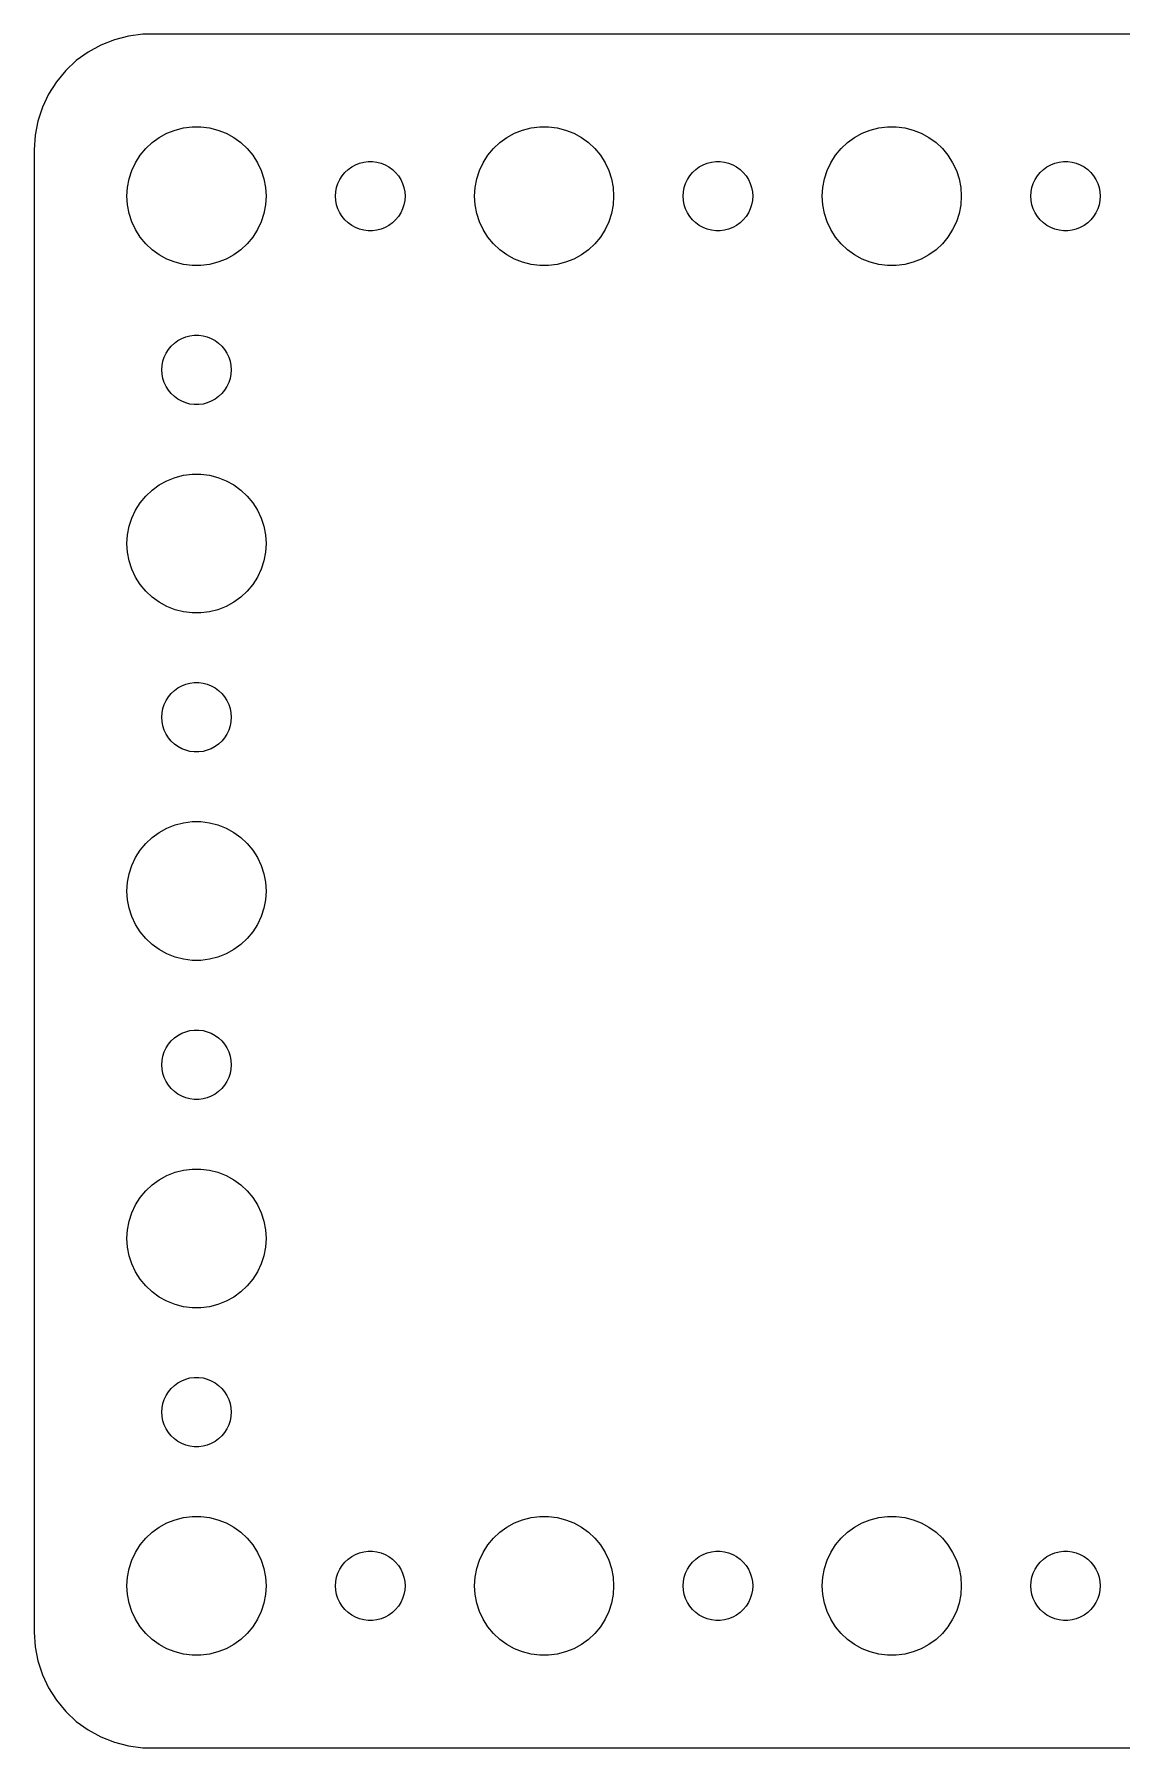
# Model space of a CAD drawing. Header units: metres. Extents: x -187 to 187, y -37 to 37.
# Drawn here: x -187 to -140.1, y -37 to 37 of the extents above; entities that cross this region are included whole.
import ezdxf

# ---------------------------------------------------------------- set-up
doc = ezdxf.new("R2010")
doc.units = ezdxf.units.M

msp = doc.modelspace()

# ---------------------------------------------------------------- linework, layer by layer
for p, q in [((-182.314, 36.9901), (-182.937, 36.9114)), ((182.314, 36.9901), (-182.314, 36.9901)), ((-184.129, 36.5241), (-184.679, 36.2216)), ((-183.545, 36.7553), (-184.129, 36.5241)), ((-182.937, 36.9114), (-183.545, 36.7553)), ((-185.187, 35.8526), (-185.645, 35.4227)), ((-184.679, 36.2216), (-185.187, 35.8526)), ((-186.045, 34.9389), (-186.382, 34.4088)), ((-185.645, 35.4227), (-186.045, 34.9389)), ((-186.382, 34.4088), (-186.649, 33.8406)), ((-186.649, 33.8406), (-186.843, 33.2434)), ((-186.961, 32.6267), (-187, 32)), ((-186.843, 33.2434), (-186.961, 32.6267)), ((-181.607, 32.533), (-181.277, 32.7145)), ((-181.277, 32.7145), (-180.927, 32.8532)), ((-180.927, 32.8532), (-180.562, 32.9469)), ((-180.562, 32.9469), (-180.188, 32.9941)), ((-180.188, 32.9941), (-179.812, 32.9941)), ((-179.812, 32.9941), (-179.438, 32.9469)), ((-179.438, 32.9469), (-179.073, 32.8532)), ((-179.073, 32.8532), (-178.723, 32.7145)), ((-178.723, 32.7145), (-178.393, 32.533)), ((-166.607, 32.533), (-166.277, 32.7145)), ((-166.277, 32.7145), (-165.927, 32.8532)), ((-165.927, 32.8532), (-165.562, 32.9469)), ((-165.562, 32.9469), (-165.188, 32.9941)), ((-165.188, 32.9941), (-164.812, 32.9941)), ((-164.812, 32.9941), (-164.438, 32.9469)), ((-164.438, 32.9469), (-164.073, 32.8532)), ((-164.073, 32.8532), (-163.723, 32.7145)), ((-163.723, 32.7145), (-163.393, 32.533)), ((-151.607, 32.533), (-151.277, 32.7145)), ((-151.277, 32.7145), (-150.927, 32.8532)), ((-150.927, 32.8532), (-150.562, 32.9469)), ((-150.562, 32.9469), (-150.188, 32.9941)), ((-150.188, 32.9941), (-149.812, 32.9941)), ((-149.812, 32.9941), (-149.438, 32.9469)), ((-149.438, 32.9469), (-149.073, 32.8532)), ((-149.073, 32.8532), (-148.723, 32.7145)), ((-148.723, 32.7145), (-148.393, 32.533)), ((-187, 32), (-187, -32)), ((-182.427, 31.7634), (-182.187, 32.0536)), ((-182.187, 32.0536), (-181.912, 32.3115)), ((-181.912, 32.3115), (-181.607, 32.533)), ((-178.393, 32.533), (-178.088, 32.3115)), ((-178.088, 32.3115), (-177.813, 32.0536)), ((-177.813, 32.0536), (-177.573, 31.7634)), ((-167.427, 31.7634), (-167.187, 32.0536)), ((-167.187, 32.0536), (-166.912, 32.3115)), ((-166.912, 32.3115), (-166.607, 32.533)), ((-163.393, 32.533), (-163.088, 32.3115)), ((-163.088, 32.3115), (-162.813, 32.0536)), ((-162.813, 32.0536), (-162.573, 31.7634)), ((-152.427, 31.7634), (-152.187, 32.0536)), ((-152.187, 32.0536), (-151.912, 32.3115)), ((-151.912, 32.3115), (-151.607, 32.533)), ((-148.393, 32.533), (-148.088, 32.3115)), ((-148.088, 32.3115), (-147.813, 32.0536)), ((-147.813, 32.0536), (-147.573, 31.7634)), ((-182.906, 30.7461), (-182.789, 31.1044)), ((-182.789, 31.1044), (-182.629, 31.4453)), ((-182.629, 31.4453), (-182.427, 31.7634)), ((-177.573, 31.7634), (-177.371, 31.4453)), ((-177.371, 31.4453), (-177.211, 31.1044)), ((-177.211, 31.1044), (-177.094, 30.7461)), ((-173.593, 31.0268), (-173.456, 31.1558)), ((-173.456, 31.1558), (-173.304, 31.2665)), ((-173.304, 31.2665), (-173.139, 31.3572)), ((-173.139, 31.3572), (-172.964, 31.4266)), ((-172.964, 31.4266), (-172.781, 31.4734)), ((-172.781, 31.4734), (-172.594, 31.497)), ((-172.594, 31.497), (-172.406, 31.497)), ((-172.406, 31.497), (-172.219, 31.4734)), ((-172.219, 31.4734), (-172.036, 31.4266)), ((-172.036, 31.4266), (-171.861, 31.3572)), ((-171.861, 31.3572), (-171.696, 31.2665)), ((-171.696, 31.2665), (-171.544, 31.1558)), ((-171.544, 31.1558), (-171.407, 31.0268)), ((-167.906, 30.7461), (-167.789, 31.1044)), ((-167.789, 31.1044), (-167.629, 31.4453)), ((-167.629, 31.4453), (-167.427, 31.7634)), ((-162.573, 31.7634), (-162.371, 31.4453)), ((-162.371, 31.4453), (-162.211, 31.1044)), ((-162.211, 31.1044), (-162.094, 30.7461)), ((-158.593, 31.0268), (-158.456, 31.1558)), ((-158.456, 31.1558), (-158.304, 31.2665)), ((-158.304, 31.2665), (-158.139, 31.3572)), ((-158.139, 31.3572), (-157.964, 31.4266)), ((-157.964, 31.4266), (-157.781, 31.4734)), ((-157.781, 31.4734), (-157.594, 31.497)), ((-157.594, 31.497), (-157.406, 31.497)), ((-157.406, 31.497), (-157.219, 31.4734)), ((-157.219, 31.4734), (-157.036, 31.4266)), ((-157.036, 31.4266), (-156.861, 31.3572)), ((-156.861, 31.3572), (-156.696, 31.2665)), ((-156.696, 31.2665), (-156.544, 31.1558)), ((-156.544, 31.1558), (-156.407, 31.0268)), ((-152.906, 30.7461), (-152.789, 31.1044)), ((-152.789, 31.1044), (-152.629, 31.4453)), ((-152.629, 31.4453), (-152.427, 31.7634)), ((-147.573, 31.7634), (-147.371, 31.4453)), ((-147.371, 31.4453), (-147.211, 31.1044)), ((-147.211, 31.1044), (-147.094, 30.7461)), ((-143.593, 31.0268), (-143.456, 31.1558)), ((-143.456, 31.1558), (-143.304, 31.2665)), ((-143.304, 31.2665), (-143.139, 31.3572)), ((-143.139, 31.3572), (-142.964, 31.4266)), ((-142.964, 31.4266), (-142.781, 31.4734)), ((-142.781, 31.4734), (-142.594, 31.497)), ((-142.594, 31.497), (-142.406, 31.497)), ((-142.406, 31.497), (-142.219, 31.4734)), ((-142.219, 31.4734), (-142.036, 31.4266)), ((-142.036, 31.4266), (-141.861, 31.3572)), ((-141.861, 31.3572), (-141.696, 31.2665)), ((-141.696, 31.2665), (-141.544, 31.1558)), ((-141.544, 31.1558), (-141.407, 31.0268)), ((-183, 30), (-182.976, 30.376)), ((-182.976, 30.376), (-182.906, 30.7461)), ((-177.094, 30.7461), (-177.024, 30.376)), ((-177.024, 30.376), (-177, 30)), ((-173.988, 30.188), (-173.953, 30.373)), ((-173.953, 30.373), (-173.895, 30.5522)), ((-173.895, 30.5522), (-173.814, 30.7226)), ((-173.814, 30.7226), (-173.714, 30.8817)), ((-173.714, 30.8817), (-173.593, 31.0268)), ((-171.407, 31.0268), (-171.286, 30.8817)), ((-171.286, 30.8817), (-171.186, 30.7226)), ((-171.186, 30.7226), (-171.105, 30.5522)), ((-171.105, 30.5522), (-171.047, 30.373)), ((-171.047, 30.373), (-171.012, 30.188)), ((-168, 30), (-167.976, 30.376)), ((-167.976, 30.376), (-167.906, 30.7461)), ((-162.094, 30.7461), (-162.024, 30.376)), ((-162.024, 30.376), (-162, 30)), ((-158.988, 30.188), (-158.953, 30.373)), ((-158.953, 30.373), (-158.895, 30.5522)), ((-158.895, 30.5522), (-158.814, 30.7226)), ((-158.814, 30.7226), (-158.714, 30.8817)), ((-158.714, 30.8817), (-158.593, 31.0268)), ((-156.407, 31.0268), (-156.286, 30.8817)), ((-156.286, 30.8817), (-156.186, 30.7226)), ((-156.186, 30.7226), (-156.105, 30.5522)), ((-156.105, 30.5522), (-156.047, 30.373)), ((-156.047, 30.373), (-156.012, 30.188)), ((-153, 30), (-152.976, 30.376)), ((-152.976, 30.376), (-152.906, 30.7461)), ((-147.094, 30.7461), (-147.024, 30.376)), ((-147.024, 30.376), (-147, 30)), ((-143.988, 30.188), (-143.953, 30.373)), ((-143.953, 30.373), (-143.895, 30.5522)), ((-143.895, 30.5522), (-143.814, 30.7226)), ((-143.814, 30.7226), (-143.714, 30.8817)), ((-143.714, 30.8817), (-143.593, 31.0268)), ((-141.407, 31.0268), (-141.286, 30.8817)), ((-141.286, 30.8817), (-141.186, 30.7226)), ((-141.186, 30.7226), (-141.105, 30.5522)), ((-141.105, 30.5522), (-141.047, 30.373)), ((-141.047, 30.373), (-141.012, 30.188)), ((-182.976, 29.624), (-183, 30)), ((-182.906, 29.2539), (-182.976, 29.624)), ((-177.024, 29.624), (-177.094, 29.2539)), ((-177, 30), (-177.024, 29.624)), ((-174, 30), (-173.988, 30.188)), ((-173.988, 29.812), (-174, 30)), ((-173.953, 29.627), (-173.988, 29.812)), ((-173.895, 29.4478), (-173.953, 29.627)), ((-171.047, 29.627), (-171.105, 29.4478)), ((-171.012, 29.812), (-171.047, 29.627)), ((-171.012, 30.188), (-171, 30)), ((-171, 30), (-171.012, 29.812)), ((-167.976, 29.624), (-168, 30)), ((-167.906, 29.2539), (-167.976, 29.624)), ((-162.024, 29.624), (-162.094, 29.2539)), ((-162, 30), (-162.024, 29.624)), ((-159, 30), (-158.988, 30.188)), ((-158.988, 29.812), (-159, 30)), ((-158.953, 29.627), (-158.988, 29.812)), ((-158.895, 29.4478), (-158.953, 29.627)), ((-156.047, 29.627), (-156.105, 29.4478)), ((-156.012, 29.812), (-156.047, 29.627)), ((-156.012, 30.188), (-156, 30)), ((-156, 30), (-156.012, 29.812)), ((-152.976, 29.624), (-153, 30)), ((-152.906, 29.2539), (-152.976, 29.624)), ((-147.024, 29.624), (-147.094, 29.2539)), ((-147, 30), (-147.024, 29.624)), ((-144, 30), (-143.988, 30.188)), ((-143.988, 29.812), (-144, 30)), ((-143.953, 29.627), (-143.988, 29.812)), ((-143.895, 29.4478), (-143.953, 29.627)), ((-141.047, 29.627), (-141.105, 29.4478)), ((-141.012, 29.812), (-141.047, 29.627)), ((-141.012, 30.188), (-141, 30)), ((-141, 30), (-141.012, 29.812)), ((-182.789, 28.8956), (-182.906, 29.2539)), ((-182.629, 28.5547), (-182.789, 28.8956)), ((-177.211, 28.8956), (-177.371, 28.5547)), ((-177.094, 29.2539), (-177.211, 28.8956)), ((-173.814, 29.2774), (-173.895, 29.4478)), ((-173.714, 29.1183), (-173.814, 29.2774)), ((-173.593, 28.9732), (-173.714, 29.1183)), ((-173.456, 28.8442), (-173.593, 28.9732)), ((-171.407, 28.9732), (-171.544, 28.8442)), ((-171.286, 29.1183), (-171.407, 28.9732)), ((-171.186, 29.2774), (-171.286, 29.1183)), ((-171.105, 29.4478), (-171.186, 29.2774)), ((-167.789, 28.8956), (-167.906, 29.2539)), ((-167.629, 28.5547), (-167.789, 28.8956)), ((-162.211, 28.8956), (-162.371, 28.5547)), ((-162.094, 29.2539), (-162.211, 28.8956)), ((-158.814, 29.2774), (-158.895, 29.4478)), ((-158.714, 29.1183), (-158.814, 29.2774)), ((-158.593, 28.9732), (-158.714, 29.1183)), ((-158.456, 28.8442), (-158.593, 28.9732)), ((-156.407, 28.9732), (-156.544, 28.8442)), ((-156.286, 29.1183), (-156.407, 28.9732)), ((-156.186, 29.2774), (-156.286, 29.1183)), ((-156.105, 29.4478), (-156.186, 29.2774)), ((-152.789, 28.8956), (-152.906, 29.2539)), ((-152.629, 28.5547), (-152.789, 28.8956)), ((-147.211, 28.8956), (-147.371, 28.5547)), ((-147.094, 29.2539), (-147.211, 28.8956)), ((-143.814, 29.2774), (-143.895, 29.4478)), ((-143.714, 29.1183), (-143.814, 29.2774)), ((-143.593, 28.9732), (-143.714, 29.1183)), ((-143.456, 28.8442), (-143.593, 28.9732)), ((-141.407, 28.9732), (-141.544, 28.8442)), ((-141.286, 29.1183), (-141.407, 28.9732)), ((-141.186, 29.2774), (-141.286, 29.1183)), ((-141.105, 29.4478), (-141.186, 29.2774)), ((-182.427, 28.2366), (-182.629, 28.5547)), ((-182.187, 27.9464), (-182.427, 28.2366)), ((-177.573, 28.2366), (-177.813, 27.9464)), ((-177.371, 28.5547), (-177.573, 28.2366)), ((-173.304, 28.7335), (-173.456, 28.8442)), ((-173.139, 28.6427), (-173.304, 28.7335)), ((-172.964, 28.5734), (-173.139, 28.6427)), ((-172.781, 28.5266), (-172.964, 28.5734)), ((-172.594, 28.503), (-172.781, 28.5266)), ((-172.406, 28.503), (-172.594, 28.503)), ((-172.219, 28.5266), (-172.406, 28.503)), ((-172.036, 28.5734), (-172.219, 28.5266)), ((-171.861, 28.6427), (-172.036, 28.5734)), ((-171.696, 28.7335), (-171.861, 28.6427)), ((-171.544, 28.8442), (-171.696, 28.7335)), ((-167.427, 28.2366), (-167.629, 28.5547)), ((-167.187, 27.9464), (-167.427, 28.2366)), ((-162.573, 28.2366), (-162.813, 27.9464)), ((-162.371, 28.5547), (-162.573, 28.2366)), ((-158.304, 28.7335), (-158.456, 28.8442)), ((-158.139, 28.6427), (-158.304, 28.7335)), ((-157.964, 28.5734), (-158.139, 28.6427)), ((-157.781, 28.5266), (-157.964, 28.5734)), ((-157.594, 28.503), (-157.781, 28.5266)), ((-157.406, 28.503), (-157.594, 28.503)), ((-157.219, 28.5266), (-157.406, 28.503)), ((-157.036, 28.5734), (-157.219, 28.5266)), ((-156.861, 28.6427), (-157.036, 28.5734)), ((-156.696, 28.7335), (-156.861, 28.6427)), ((-156.544, 28.8442), (-156.696, 28.7335)), ((-152.427, 28.2366), (-152.629, 28.5547)), ((-152.187, 27.9464), (-152.427, 28.2366)), ((-147.573, 28.2366), (-147.813, 27.9464)), ((-147.371, 28.5547), (-147.573, 28.2366)), ((-143.304, 28.7335), (-143.456, 28.8442)), ((-143.139, 28.6427), (-143.304, 28.7335)), ((-142.964, 28.5734), (-143.139, 28.6427)), ((-142.781, 28.5266), (-142.964, 28.5734)), ((-142.594, 28.503), (-142.781, 28.5266)), ((-142.406, 28.503), (-142.594, 28.503)), ((-142.219, 28.5266), (-142.406, 28.503)), ((-142.036, 28.5734), (-142.219, 28.5266)), ((-141.861, 28.6427), (-142.036, 28.5734)), ((-141.696, 28.7335), (-141.861, 28.6427)), ((-141.544, 28.8442), (-141.696, 28.7335)), ((-181.912, 27.6884), (-182.187, 27.9464)), ((-181.607, 27.467), (-181.912, 27.6884)), ((-181.277, 27.2855), (-181.607, 27.467)), ((-178.393, 27.467), (-178.723, 27.2855)), ((-178.088, 27.6884), (-178.393, 27.467)), ((-177.813, 27.9464), (-178.088, 27.6884)), ((-166.912, 27.6884), (-167.187, 27.9464)), ((-166.607, 27.467), (-166.912, 27.6884)), ((-166.277, 27.2855), (-166.607, 27.467)), ((-163.393, 27.467), (-163.723, 27.2855)), ((-163.088, 27.6884), (-163.393, 27.467)), ((-162.813, 27.9464), (-163.088, 27.6884)), ((-151.912, 27.6884), (-152.187, 27.9464)), ((-151.607, 27.467), (-151.912, 27.6884)), ((-151.277, 27.2855), (-151.607, 27.467)), ((-148.393, 27.467), (-148.723, 27.2855)), ((-148.088, 27.6884), (-148.393, 27.467)), ((-147.813, 27.9464), (-148.088, 27.6884)), ((-180.927, 27.1468), (-181.277, 27.2855)), ((-180.562, 27.0531), (-180.927, 27.1468)), ((-180.188, 27.0059), (-180.562, 27.0531)), ((-179.812, 27.0059), (-180.188, 27.0059)), ((-179.438, 27.0531), (-179.812, 27.0059)), ((-179.073, 27.1468), (-179.438, 27.0531)), ((-178.723, 27.2855), (-179.073, 27.1468)), ((-165.927, 27.1468), (-166.277, 27.2855)), ((-165.562, 27.0531), (-165.927, 27.1468)), ((-165.188, 27.0059), (-165.562, 27.0531)), ((-164.812, 27.0059), (-165.188, 27.0059)), ((-164.438, 27.0531), (-164.812, 27.0059)), ((-164.073, 27.1468), (-164.438, 27.0531)), ((-163.723, 27.2855), (-164.073, 27.1468)), ((-150.927, 27.1468), (-151.277, 27.2855)), ((-150.562, 27.0531), (-150.927, 27.1468)), ((-150.188, 27.0059), (-150.562, 27.0531)), ((-149.812, 27.0059), (-150.188, 27.0059)), ((-149.438, 27.0531), (-149.812, 27.0059)), ((-149.073, 27.1468), (-149.438, 27.0531)), ((-148.723, 27.2855), (-149.073, 27.1468)), ((-180.956, 23.6558), (-180.804, 23.7665)), ((-180.804, 23.7665), (-180.639, 23.8572)), ((-180.639, 23.8572), (-180.464, 23.9266)), ((-180.464, 23.9266), (-180.281, 23.9734)), ((-180.281, 23.9734), (-180.094, 23.997)), ((-180.094, 23.997), (-179.906, 23.997)), ((-179.906, 23.997), (-179.719, 23.9734)), ((-179.719, 23.9734), (-179.536, 23.9266)), ((-179.536, 23.9266), (-179.361, 23.8572)), ((-179.361, 23.8572), (-179.196, 23.7665)), ((-179.196, 23.7665), (-179.044, 23.6558)), ((-181.453, 22.873), (-181.395, 23.0522)), ((-181.395, 23.0522), (-181.314, 23.2226)), ((-181.314, 23.2226), (-181.214, 23.3817)), ((-181.214, 23.3817), (-181.093, 23.5268)), ((-181.093, 23.5268), (-180.956, 23.6558)), ((-179.044, 23.6558), (-178.907, 23.5268)), ((-178.907, 23.5268), (-178.786, 23.3817)), ((-178.786, 23.3817), (-178.686, 23.2226)), ((-178.686, 23.2226), (-178.605, 23.0522)), ((-178.605, 23.0522), (-178.547, 22.873)), ((-181.5, 22.5), (-181.488, 22.688)), ((-181.488, 22.312), (-181.5, 22.5)), ((-181.488, 22.688), (-181.453, 22.873)), ((-181.453, 22.127), (-181.488, 22.312)), ((-178.547, 22.873), (-178.512, 22.688)), ((-178.512, 22.312), (-178.547, 22.127)), ((-178.512, 22.688), (-178.5, 22.5)), ((-178.5, 22.5), (-178.512, 22.312)), ((-181.395, 21.9478), (-181.453, 22.127)), ((-181.314, 21.7774), (-181.395, 21.9478)), ((-181.214, 21.6183), (-181.314, 21.7774)), ((-181.093, 21.4732), (-181.214, 21.6183)), ((-180.956, 21.3442), (-181.093, 21.4732)), ((-178.907, 21.4732), (-179.044, 21.3442)), ((-178.786, 21.6183), (-178.907, 21.4732)), ((-178.686, 21.7774), (-178.786, 21.6183)), ((-178.605, 21.9478), (-178.686, 21.7774)), ((-178.547, 22.127), (-178.605, 21.9478)), ((-180.804, 21.2335), (-180.956, 21.3442)), ((-180.639, 21.1427), (-180.804, 21.2335)), ((-180.464, 21.0734), (-180.639, 21.1427)), ((-180.281, 21.0266), (-180.464, 21.0734)), ((-180.094, 21.003), (-180.281, 21.0266)), ((-179.906, 21.003), (-180.094, 21.003)), ((-179.719, 21.0266), (-179.906, 21.003)), ((-179.536, 21.0734), (-179.719, 21.0266)), ((-179.361, 21.1427), (-179.536, 21.0734)), ((-179.196, 21.2335), (-179.361, 21.1427)), ((-179.044, 21.3442), (-179.196, 21.2335)), ((-181.277, 17.7145), (-180.927, 17.8532)), ((-180.927, 17.8532), (-180.562, 17.9469)), ((-180.562, 17.9469), (-180.188, 17.9941)), ((-180.188, 17.9941), (-179.812, 17.9941)), ((-179.812, 17.9941), (-179.438, 17.9469)), ((-179.438, 17.9469), (-179.073, 17.8532)), ((-179.073, 17.8532), (-178.723, 17.7145)), ((-182.427, 16.7634), (-182.187, 17.0536)), ((-182.187, 17.0536), (-181.912, 17.3115)), ((-181.912, 17.3115), (-181.607, 17.533)), ((-181.607, 17.533), (-181.277, 17.7145)), ((-178.723, 17.7145), (-178.393, 17.533)), ((-178.393, 17.533), (-178.088, 17.3115)), ((-178.088, 17.3115), (-177.813, 17.0536)), ((-177.813, 17.0536), (-177.573, 16.7634)), ((-182.789, 16.1044), (-182.629, 16.4453)), ((-182.629, 16.4453), (-182.427, 16.7634)), ((-177.573, 16.7634), (-177.371, 16.4453)), ((-177.371, 16.4453), (-177.211, 16.1044)), ((-182.976, 15.376), (-182.906, 15.7461)), ((-182.906, 15.7461), (-182.789, 16.1044)), ((-177.211, 16.1044), (-177.094, 15.7461)), ((-177.094, 15.7461), (-177.024, 15.376)), ((-183, 15), (-182.976, 15.376)), ((-182.976, 14.624), (-183, 15)), ((-177.024, 15.376), (-177, 15)), ((-177, 15), (-177.024, 14.624)), ((-182.906, 14.2539), (-182.976, 14.624)), ((-182.789, 13.8956), (-182.906, 14.2539)), ((-177.094, 14.2539), (-177.211, 13.8956)), ((-177.024, 14.624), (-177.094, 14.2539)), ((-182.629, 13.5547), (-182.789, 13.8956)), ((-182.427, 13.2366), (-182.629, 13.5547)), ((-177.371, 13.5547), (-177.573, 13.2366)), ((-177.211, 13.8956), (-177.371, 13.5547)), ((-182.187, 12.9464), (-182.427, 13.2366)), ((-181.912, 12.6884), (-182.187, 12.9464)), ((-181.607, 12.467), (-181.912, 12.6884)), ((-178.088, 12.6884), (-178.393, 12.467)), ((-177.813, 12.9464), (-178.088, 12.6884)), ((-177.573, 13.2366), (-177.813, 12.9464)), ((-181.277, 12.2855), (-181.607, 12.467)), ((-180.927, 12.1468), (-181.277, 12.2855)), ((-180.562, 12.0531), (-180.927, 12.1468)), ((-180.188, 12.0059), (-180.562, 12.0531)), ((-179.812, 12.0059), (-180.188, 12.0059)), ((-179.438, 12.0531), (-179.812, 12.0059)), ((-179.073, 12.1468), (-179.438, 12.0531)), ((-178.723, 12.2855), (-179.073, 12.1468)), ((-178.393, 12.467), (-178.723, 12.2855)), ((-180.639, 8.85724), (-180.464, 8.92657)), ((-180.464, 8.92657), (-180.281, 8.97342)), ((-180.281, 8.97342), (-180.094, 8.99704)), ((-180.094, 8.99704), (-179.906, 8.99704)), ((-179.906, 8.99704), (-179.719, 8.97342)), ((-179.719, 8.97342), (-179.536, 8.92657)), ((-179.536, 8.92657), (-179.361, 8.85724)), ((-181.395, 8.05219), (-181.314, 8.22263)), ((-181.314, 8.22263), (-181.214, 8.38167)), ((-181.214, 8.38167), (-181.093, 8.52681)), ((-181.093, 8.52681), (-180.956, 8.65576)), ((-180.956, 8.65576), (-180.804, 8.76648)), ((-180.804, 8.76648), (-180.639, 8.85724)), ((-179.361, 8.85724), (-179.196, 8.76648)), ((-179.196, 8.76648), (-179.044, 8.65576)), ((-179.044, 8.65576), (-178.907, 8.52681)), ((-178.907, 8.52681), (-178.786, 8.38167)), ((-178.786, 8.38167), (-178.686, 8.22263)), ((-178.686, 8.22263), (-178.605, 8.05219)), ((-181.5, 7.5), (-181.488, 7.68799)), ((-181.488, 7.312), (-181.5, 7.5)), ((-181.488, 7.68799), (-181.453, 7.87303)), ((-181.453, 7.87303), (-181.395, 8.05219)), ((-178.605, 8.05219), (-178.547, 7.87303)), ((-178.547, 7.87303), (-178.512, 7.68799)), ((-178.512, 7.68799), (-178.5, 7.5)), ((-178.5, 7.5), (-178.512, 7.312)), ((-181.453, 7.12695), (-181.488, 7.312)), ((-181.395, 6.9478), (-181.453, 7.12695)), ((-181.314, 6.77736), (-181.395, 6.9478)), ((-181.214, 6.61832), (-181.314, 6.77736)), ((-178.686, 6.77736), (-178.786, 6.61832)), ((-178.605, 6.9478), (-178.686, 6.77736)), ((-178.547, 7.12695), (-178.605, 6.9478)), ((-178.512, 7.312), (-178.547, 7.12695)), ((-181.093, 6.47318), (-181.214, 6.61832)), ((-180.956, 6.34422), (-181.093, 6.47318)), ((-180.804, 6.23351), (-180.956, 6.34422)), ((-180.639, 6.14275), (-180.804, 6.23351)), ((-180.464, 6.07341), (-180.639, 6.14275)), ((-180.281, 6.02657), (-180.464, 6.07341)), ((-180.094, 6.00294), (-180.281, 6.02657)), ((-179.906, 6.00294), (-180.094, 6.00294)), ((-179.719, 6.02657), (-179.906, 6.00294)), ((-179.536, 6.07341), (-179.719, 6.02657)), ((-179.361, 6.14275), (-179.536, 6.07341)), ((-179.196, 6.23351), (-179.361, 6.14275)), ((-179.044, 6.34422), (-179.196, 6.23351)), ((-178.907, 6.47318), (-179.044, 6.34422)), ((-178.786, 6.61832), (-178.907, 6.47318)), ((-180.562, 2.94685), (-180.188, 2.99408)), ((-180.188, 2.99408), (-179.812, 2.99408)), ((-179.812, 2.99408), (-179.438, 2.94685)), ((-182.187, 2.05363), (-181.912, 2.31154)), ((-181.912, 2.31154), (-181.607, 2.53297)), ((-181.607, 2.53297), (-181.277, 2.71448)), ((-181.277, 2.71448), (-180.927, 2.85316)), ((-180.927, 2.85316), (-180.562, 2.94685)), ((-179.438, 2.94685), (-179.073, 2.85316)), ((-179.073, 2.85316), (-178.723, 2.71448)), ((-178.723, 2.71448), (-178.393, 2.53297)), ((-178.393, 2.53297), (-178.088, 2.31154)), ((-178.088, 2.31154), (-177.813, 2.05363)), ((-182.629, 1.44525), (-182.427, 1.76335)), ((-182.427, 1.76335), (-182.187, 2.05363)), ((-177.813, 2.05363), (-177.573, 1.76335)), ((-177.573, 1.76335), (-177.371, 1.44525)), ((-182.976, 0.37599), (-182.906, 0.74606)), ((-182.906, 0.74606), (-182.789, 1.10437)), ((-182.789, 1.10437), (-182.629, 1.44525)), ((-177.371, 1.44525), (-177.211, 1.10437)), ((-177.211, 1.10437), (-177.094, 0.74606)), ((-177.094, 0.74606), (-177.024, 0.37599)), ((-183, 0), (-182.976, 0.37599)), ((-182.976, -0.37599), (-183, 0)), ((-177.024, 0.37599), (-177, 0)), ((-177, 0), (-177.024, -0.37599)), ((-182.906, -0.74606), (-182.976, -0.37599)), ((-177.024, -0.37599), (-177.094, -0.74606)), ((-182.789, -1.10437), (-182.906, -0.74606)), ((-182.629, -1.44525), (-182.789, -1.10437)), ((-182.427, -1.76335), (-182.629, -1.44525)), ((-177.371, -1.44525), (-177.573, -1.76335)), ((-177.211, -1.10437), (-177.371, -1.44525)), ((-177.094, -0.74606), (-177.211, -1.10437)), ((-182.187, -2.05363), (-182.427, -1.76335)), ((-181.912, -2.31154), (-182.187, -2.05363)), ((-177.813, -2.05363), (-178.088, -2.31154)), ((-177.573, -1.76335), (-177.813, -2.05363)), ((-181.607, -2.53297), (-181.912, -2.31154)), ((-181.277, -2.71448), (-181.607, -2.53297)), ((-180.927, -2.85316), (-181.277, -2.71448)), ((-180.562, -2.94685), (-180.927, -2.85316)), ((-180.188, -2.99408), (-180.562, -2.94685)), ((-179.438, -2.94685), (-179.812, -2.99408)), ((-179.073, -2.85316), (-179.438, -2.94685)), ((-178.723, -2.71448), (-179.073, -2.85316)), ((-178.393, -2.53297), (-178.723, -2.71448)), ((-178.088, -2.31154), (-178.393, -2.53297)), ((-179.812, -2.99408), (-180.188, -2.99408)), ((-181.314, -6.77736), (-181.214, -6.61832)), ((-181.214, -6.61832), (-181.093, -6.47318)), ((-181.093, -6.47318), (-180.956, -6.34422)), ((-180.956, -6.34422), (-180.804, -6.23351)), ((-180.804, -6.23351), (-180.639, -6.14275)), ((-180.639, -6.14275), (-180.464, -6.07341)), ((-180.464, -6.07341), (-180.281, -6.02657)), ((-180.281, -6.02657), (-180.094, -6.00294)), ((-180.094, -6.00294), (-179.906, -6.00294)), ((-179.906, -6.00294), (-179.719, -6.02657)), ((-179.719, -6.02657), (-179.536, -6.07341)), ((-179.536, -6.07341), (-179.361, -6.14275)), ((-179.361, -6.14275), (-179.196, -6.23351)), ((-179.196, -6.23351), (-179.044, -6.34422)), ((-179.044, -6.34422), (-178.907, -6.47318)), ((-178.907, -6.47318), (-178.786, -6.61832)), ((-178.786, -6.61832), (-178.686, -6.77736)), ((-181.5, -7.5), (-181.488, -7.312)), ((-181.488, -7.312), (-181.453, -7.12695)), ((-181.453, -7.12695), (-181.395, -6.9478)), ((-181.395, -6.9478), (-181.314, -6.77736)), ((-178.686, -6.77736), (-178.605, -6.9478)), ((-178.605, -6.9478), (-178.547, -7.12695)), ((-178.547, -7.12695), (-178.512, -7.312)), ((-178.512, -7.312), (-178.5, -7.5)), ((-181.488, -7.68799), (-181.5, -7.5)), ((-181.453, -7.87303), (-181.488, -7.68799)), ((-181.395, -8.05219), (-181.453, -7.87303)), ((-181.314, -8.22263), (-181.395, -8.05219)), ((-178.605, -8.05219), (-178.686, -8.22263)), ((-178.547, -7.87303), (-178.605, -8.05219)), ((-178.512, -7.68799), (-178.547, -7.87303)), ((-178.5, -7.5), (-178.512, -7.68799)), ((-181.214, -8.38167), (-181.314, -8.22263)), ((-181.093, -8.52681), (-181.214, -8.38167)), ((-180.956, -8.65576), (-181.093, -8.52681)), ((-180.804, -8.76648), (-180.956, -8.65576)), ((-180.639, -8.85724), (-180.804, -8.76648)), ((-180.464, -8.92657), (-180.639, -8.85724)), ((-179.361, -8.85724), (-179.536, -8.92657)), ((-179.196, -8.76648), (-179.361, -8.85724)), ((-179.044, -8.65576), (-179.196, -8.76648)), ((-178.907, -8.52681), (-179.044, -8.65576)), ((-178.786, -8.38167), (-178.907, -8.52681)), ((-178.686, -8.22263), (-178.786, -8.38167)), ((-180.281, -8.97342), (-180.464, -8.92657)), ((-180.094, -8.99704), (-180.281, -8.97342)), ((-179.906, -8.99704), (-180.094, -8.99704)), ((-179.719, -8.97342), (-179.906, -8.99704)), ((-179.536, -8.92657), (-179.719, -8.97342)), ((-181.912, -12.6884), (-181.607, -12.467)), ((-181.607, -12.467), (-181.277, -12.2855)), ((-181.277, -12.2855), (-180.927, -12.1468)), ((-180.927, -12.1468), (-180.562, -12.0531)), ((-180.562, -12.0531), (-180.188, -12.0059)), ((-180.188, -12.0059), (-179.812, -12.0059)), ((-179.812, -12.0059), (-179.438, -12.0531)), ((-179.438, -12.0531), (-179.073, -12.1468)), ((-179.073, -12.1468), (-178.723, -12.2855)), ((-178.723, -12.2855), (-178.393, -12.467)), ((-178.393, -12.467), (-178.088, -12.6884)), ((-182.629, -13.5547), (-182.427, -13.2366)), ((-182.427, -13.2366), (-182.187, -12.9464)), ((-182.187, -12.9464), (-181.912, -12.6884)), ((-178.088, -12.6884), (-177.813, -12.9464)), ((-177.813, -12.9464), (-177.573, -13.2366)), ((-177.573, -13.2366), (-177.371, -13.5547)), ((-182.906, -14.2539), (-182.789, -13.8956)), ((-182.789, -13.8956), (-182.629, -13.5547)), ((-177.371, -13.5547), (-177.211, -13.8956)), ((-177.211, -13.8956), (-177.094, -14.2539)), ((-183, -15), (-182.976, -14.624)), ((-182.976, -14.624), (-182.906, -14.2539)), ((-177.094, -14.2539), (-177.024, -14.624)), ((-177.024, -14.624), (-177, -15)), ((-182.976, -15.376), (-183, -15)), ((-182.906, -15.7461), (-182.976, -15.376)), ((-177.024, -15.376), (-177.094, -15.7461)), ((-177, -15), (-177.024, -15.376)), ((-182.789, -16.1044), (-182.906, -15.7461)), ((-182.629, -16.4453), (-182.789, -16.1044)), ((-177.211, -16.1044), (-177.371, -16.4453)), ((-177.094, -15.7461), (-177.211, -16.1044)), ((-182.427, -16.7634), (-182.629, -16.4453)), ((-182.187, -17.0536), (-182.427, -16.7634)), ((-177.573, -16.7634), (-177.813, -17.0536)), ((-177.371, -16.4453), (-177.573, -16.7634)), ((-181.912, -17.3115), (-182.187, -17.0536)), ((-181.607, -17.533), (-181.912, -17.3115)), ((-181.277, -17.7145), (-181.607, -17.533)), ((-180.927, -17.8532), (-181.277, -17.7145)), ((-178.723, -17.7145), (-179.073, -17.8532)), ((-178.393, -17.533), (-178.723, -17.7145)), ((-178.088, -17.3115), (-178.393, -17.533)), ((-177.813, -17.0536), (-178.088, -17.3115)), ((-180.562, -17.9469), (-180.927, -17.8532)), ((-180.188, -17.9941), (-180.562, -17.9469)), ((-179.812, -17.9941), (-180.188, -17.9941)), ((-179.438, -17.9469), (-179.812, -17.9941)), ((-179.073, -17.8532), (-179.438, -17.9469)), ((-181.093, -21.4732), (-180.956, -21.3442)), ((-180.956, -21.3442), (-180.804, -21.2335)), ((-180.804, -21.2335), (-180.639, -21.1427)), ((-180.639, -21.1427), (-180.464, -21.0734)), ((-180.464, -21.0734), (-180.281, -21.0266)), ((-180.281, -21.0266), (-180.094, -21.003)), ((-180.094, -21.003), (-179.906, -21.003)), ((-179.906, -21.003), (-179.719, -21.0266)), ((-179.719, -21.0266), (-179.536, -21.0734)), ((-179.536, -21.0734), (-179.361, -21.1427)), ((-179.361, -21.1427), (-179.196, -21.2335)), ((-179.196, -21.2335), (-179.044, -21.3442)), ((-179.044, -21.3442), (-178.907, -21.4732)), ((-181.488, -22.312), (-181.453, -22.127)), ((-181.453, -22.127), (-181.395, -21.9478)), ((-181.395, -21.9478), (-181.314, -21.7774)), ((-181.314, -21.7774), (-181.214, -21.6183)), ((-181.214, -21.6183), (-181.093, -21.4732)), ((-178.907, -21.4732), (-178.786, -21.6183)), ((-178.786, -21.6183), (-178.686, -21.7774)), ((-178.686, -21.7774), (-178.605, -21.9478)), ((-178.605, -21.9478), (-178.547, -22.127)), ((-178.547, -22.127), (-178.512, -22.312)), ((-181.5, -22.5), (-181.488, -22.312)), ((-181.488, -22.688), (-181.5, -22.5)), ((-181.453, -22.873), (-181.488, -22.688)), ((-181.395, -23.0522), (-181.453, -22.873)), ((-178.547, -22.873), (-178.605, -23.0522)), ((-178.512, -22.688), (-178.547, -22.873)), ((-178.512, -22.312), (-178.5, -22.5)), ((-178.5, -22.5), (-178.512, -22.688)), ((-181.314, -23.2226), (-181.395, -23.0522)), ((-181.214, -23.3817), (-181.314, -23.2226)), ((-181.093, -23.5268), (-181.214, -23.3817)), ((-180.956, -23.6558), (-181.093, -23.5268)), ((-180.804, -23.7665), (-180.956, -23.6558)), ((-179.044, -23.6558), (-179.196, -23.7665)), ((-178.907, -23.5268), (-179.044, -23.6558)), ((-178.786, -23.3817), (-178.907, -23.5268)), ((-178.686, -23.2226), (-178.786, -23.3817)), ((-178.605, -23.0522), (-178.686, -23.2226)), ((-180.639, -23.8572), (-180.804, -23.7665)), ((-180.464, -23.9266), (-180.639, -23.8572)), ((-180.281, -23.9734), (-180.464, -23.9266)), ((-180.094, -23.997), (-180.281, -23.9734)), ((-179.906, -23.997), (-180.094, -23.997)), ((-179.719, -23.9734), (-179.906, -23.997)), ((-179.536, -23.9266), (-179.719, -23.9734)), ((-179.361, -23.8572), (-179.536, -23.9266)), ((-179.196, -23.7665), (-179.361, -23.8572)), ((-181.607, -27.467), (-181.277, -27.2855)), ((-181.277, -27.2855), (-180.927, -27.1468)), ((-180.927, -27.1468), (-180.562, -27.0531)), ((-180.562, -27.0531), (-180.188, -27.0059)), ((-180.188, -27.0059), (-179.812, -27.0059)), ((-179.812, -27.0059), (-179.438, -27.0531)), ((-179.438, -27.0531), (-179.073, -27.1468)), ((-179.073, -27.1468), (-178.723, -27.2855)), ((-178.723, -27.2855), (-178.393, -27.467)), ((-166.607, -27.467), (-166.277, -27.2855)), ((-166.277, -27.2855), (-165.927, -27.1468)), ((-165.927, -27.1468), (-165.562, -27.0531)), ((-165.562, -27.0531), (-165.188, -27.0059)), ((-165.188, -27.0059), (-164.812, -27.0059)), ((-164.812, -27.0059), (-164.438, -27.0531)), ((-164.438, -27.0531), (-164.073, -27.1468)), ((-164.073, -27.1468), (-163.723, -27.2855)), ((-163.723, -27.2855), (-163.393, -27.467)), ((-151.607, -27.467), (-151.277, -27.2855)), ((-151.277, -27.2855), (-150.927, -27.1468)), ((-150.927, -27.1468), (-150.562, -27.0531)), ((-150.562, -27.0531), (-150.188, -27.0059)), ((-150.188, -27.0059), (-149.812, -27.0059)), ((-149.812, -27.0059), (-149.438, -27.0531)), ((-149.438, -27.0531), (-149.073, -27.1468)), ((-149.073, -27.1468), (-148.723, -27.2855)), ((-148.723, -27.2855), (-148.393, -27.467)), ((-182.427, -28.2366), (-182.187, -27.9464)), ((-182.187, -27.9464), (-181.912, -27.6884)), ((-181.912, -27.6884), (-181.607, -27.467)), ((-178.393, -27.467), (-178.088, -27.6884)), ((-178.088, -27.6884), (-177.813, -27.9464)), ((-177.813, -27.9464), (-177.573, -28.2366)), ((-167.427, -28.2366), (-167.187, -27.9464)), ((-167.187, -27.9464), (-166.912, -27.6884)), ((-166.912, -27.6884), (-166.607, -27.467)), ((-163.393, -27.467), (-163.088, -27.6884)), ((-163.088, -27.6884), (-162.813, -27.9464)), ((-162.813, -27.9464), (-162.573, -28.2366)), ((-152.427, -28.2366), (-152.187, -27.9464)), ((-152.187, -27.9464), (-151.912, -27.6884)), ((-151.912, -27.6884), (-151.607, -27.467)), ((-148.393, -27.467), (-148.088, -27.6884)), ((-148.088, -27.6884), (-147.813, -27.9464)), ((-147.813, -27.9464), (-147.573, -28.2366)), ((-182.789, -28.8956), (-182.629, -28.5547)), ((-182.629, -28.5547), (-182.427, -28.2366)), ((-177.573, -28.2366), (-177.371, -28.5547)), ((-177.371, -28.5547), (-177.211, -28.8956)), ((-173.593, -28.9732), (-173.456, -28.8442)), ((-173.456, -28.8442), (-173.304, -28.7335)), ((-173.304, -28.7335), (-173.139, -28.6427)), ((-173.139, -28.6427), (-172.964, -28.5734)), ((-172.964, -28.5734), (-172.781, -28.5266)), ((-172.781, -28.5266), (-172.594, -28.503)), ((-172.594, -28.503), (-172.406, -28.503)), ((-172.406, -28.503), (-172.219, -28.5266)), ((-172.219, -28.5266), (-172.036, -28.5734)), ((-172.036, -28.5734), (-171.861, -28.6427)), ((-171.861, -28.6427), (-171.696, -28.7335)), ((-171.696, -28.7335), (-171.544, -28.8442)), ((-171.544, -28.8442), (-171.407, -28.9732)), ((-167.789, -28.8956), (-167.629, -28.5547)), ((-167.629, -28.5547), (-167.427, -28.2366)), ((-162.573, -28.2366), (-162.371, -28.5547)), ((-162.371, -28.5547), (-162.211, -28.8956)), ((-158.593, -28.9732), (-158.456, -28.8442)), ((-158.456, -28.8442), (-158.304, -28.7335)), ((-158.304, -28.7335), (-158.139, -28.6427)), ((-158.139, -28.6427), (-157.964, -28.5734)), ((-157.964, -28.5734), (-157.781, -28.5266)), ((-157.781, -28.5266), (-157.594, -28.503)), ((-157.594, -28.503), (-157.406, -28.503)), ((-157.406, -28.503), (-157.219, -28.5266)), ((-157.219, -28.5266), (-157.036, -28.5734)), ((-157.036, -28.5734), (-156.861, -28.6427)), ((-156.861, -28.6427), (-156.696, -28.7335)), ((-156.696, -28.7335), (-156.544, -28.8442)), ((-156.544, -28.8442), (-156.407, -28.9732)), ((-152.789, -28.8956), (-152.629, -28.5547)), ((-152.629, -28.5547), (-152.427, -28.2366)), ((-147.573, -28.2366), (-147.371, -28.5547)), ((-147.371, -28.5547), (-147.211, -28.8956)), ((-143.593, -28.9732), (-143.456, -28.8442)), ((-143.456, -28.8442), (-143.304, -28.7335)), ((-143.304, -28.7335), (-143.139, -28.6427)), ((-143.139, -28.6427), (-142.964, -28.5734)), ((-142.964, -28.5734), (-142.781, -28.5266)), ((-142.781, -28.5266), (-142.594, -28.503)), ((-142.594, -28.503), (-142.406, -28.503)), ((-142.406, -28.503), (-142.219, -28.5266)), ((-142.219, -28.5266), (-142.036, -28.5734)), ((-142.036, -28.5734), (-141.861, -28.6427)), ((-141.861, -28.6427), (-141.696, -28.7335)), ((-141.696, -28.7335), (-141.544, -28.8442)), ((-141.544, -28.8442), (-141.407, -28.9732)), ((-182.976, -29.624), (-182.906, -29.2539)), ((-182.906, -29.2539), (-182.789, -28.8956)), ((-177.211, -28.8956), (-177.094, -29.2539)), ((-177.094, -29.2539), (-177.024, -29.624)), ((-173.953, -29.627), (-173.895, -29.4478)), ((-173.895, -29.4478), (-173.814, -29.2774)), ((-173.814, -29.2774), (-173.714, -29.1183)), ((-173.714, -29.1183), (-173.593, -28.9732)), ((-171.407, -28.9732), (-171.286, -29.1183)), ((-171.286, -29.1183), (-171.186, -29.2774)), ((-171.186, -29.2774), (-171.105, -29.4478)), ((-171.105, -29.4478), (-171.047, -29.627)), ((-167.976, -29.624), (-167.906, -29.2539)), ((-167.906, -29.2539), (-167.789, -28.8956)), ((-162.211, -28.8956), (-162.094, -29.2539)), ((-162.094, -29.2539), (-162.024, -29.624)), ((-158.953, -29.627), (-158.895, -29.4478)), ((-158.895, -29.4478), (-158.814, -29.2774)), ((-158.814, -29.2774), (-158.714, -29.1183)), ((-158.714, -29.1183), (-158.593, -28.9732)), ((-156.407, -28.9732), (-156.286, -29.1183)), ((-156.286, -29.1183), (-156.186, -29.2774)), ((-156.186, -29.2774), (-156.105, -29.4478)), ((-156.105, -29.4478), (-156.047, -29.627)), ((-152.976, -29.624), (-152.906, -29.2539)), ((-152.906, -29.2539), (-152.789, -28.8956)), ((-147.211, -28.8956), (-147.094, -29.2539)), ((-147.094, -29.2539), (-147.024, -29.624)), ((-143.953, -29.627), (-143.895, -29.4478)), ((-143.895, -29.4478), (-143.814, -29.2774)), ((-143.814, -29.2774), (-143.714, -29.1183)), ((-143.714, -29.1183), (-143.593, -28.9732)), ((-141.407, -28.9732), (-141.286, -29.1183)), ((-141.286, -29.1183), (-141.186, -29.2774)), ((-141.186, -29.2774), (-141.105, -29.4478)), ((-141.105, -29.4478), (-141.047, -29.627)), ((-183, -30), (-182.976, -29.624)), ((-182.976, -30.376), (-183, -30)), ((-177.024, -29.624), (-177, -30)), ((-177, -30), (-177.024, -30.376)), ((-174, -30), (-173.988, -29.812)), ((-173.988, -30.188), (-174, -30)), ((-173.988, -29.812), (-173.953, -29.627)), ((-173.953, -30.373), (-173.988, -30.188)), ((-171.047, -29.627), (-171.012, -29.812)), ((-171.012, -30.188), (-171.047, -30.373)), ((-171.012, -29.812), (-171, -30)), ((-171, -30), (-171.012, -30.188)), ((-168, -30), (-167.976, -29.624)), ((-167.976, -30.376), (-168, -30)), ((-162.024, -29.624), (-162, -30)), ((-162, -30), (-162.024, -30.376)), ((-159, -30), (-158.988, -29.812)), ((-158.988, -30.188), (-159, -30)), ((-158.988, -29.812), (-158.953, -29.627)), ((-158.953, -30.373), (-158.988, -30.188)), ((-156.047, -29.627), (-156.012, -29.812)), ((-156.012, -30.188), (-156.047, -30.373)), ((-156.012, -29.812), (-156, -30)), ((-156, -30), (-156.012, -30.188)), ((-153, -30), (-152.976, -29.624)), ((-152.976, -30.376), (-153, -30)), ((-147.024, -29.624), (-147, -30)), ((-147, -30), (-147.024, -30.376)), ((-144, -30), (-143.988, -29.812)), ((-143.988, -30.188), (-144, -30)), ((-143.988, -29.812), (-143.953, -29.627)), ((-143.953, -30.373), (-143.988, -30.188)), ((-141.047, -29.627), (-141.012, -29.812)), ((-141.012, -30.188), (-141.047, -30.373)), ((-141.012, -29.812), (-141, -30)), ((-141, -30), (-141.012, -30.188)), ((-182.906, -30.7461), (-182.976, -30.376)), ((-182.789, -31.1044), (-182.906, -30.7461)), ((-177.094, -30.7461), (-177.211, -31.1044)), ((-177.024, -30.376), (-177.094, -30.7461)), ((-173.895, -30.5522), (-173.953, -30.373)), ((-173.814, -30.7226), (-173.895, -30.5522)), ((-173.714, -30.8817), (-173.814, -30.7226)), ((-173.593, -31.0268), (-173.714, -30.8817)), ((-173.456, -31.1558), (-173.593, -31.0268)), ((-171.407, -31.0268), (-171.544, -31.1558)), ((-171.286, -30.8817), (-171.407, -31.0268)), ((-171.186, -30.7226), (-171.286, -30.8817)), ((-171.105, -30.5522), (-171.186, -30.7226)), ((-171.047, -30.373), (-171.105, -30.5522)), ((-167.906, -30.7461), (-167.976, -30.376)), ((-167.789, -31.1044), (-167.906, -30.7461)), ((-162.094, -30.7461), (-162.211, -31.1044)), ((-162.024, -30.376), (-162.094, -30.7461)), ((-158.895, -30.5522), (-158.953, -30.373)), ((-158.814, -30.7226), (-158.895, -30.5522)), ((-158.714, -30.8817), (-158.814, -30.7226)), ((-158.593, -31.0268), (-158.714, -30.8817)), ((-158.456, -31.1558), (-158.593, -31.0268)), ((-156.407, -31.0268), (-156.544, -31.1558)), ((-156.286, -30.8817), (-156.407, -31.0268)), ((-156.186, -30.7226), (-156.286, -30.8817)), ((-156.105, -30.5522), (-156.186, -30.7226)), ((-156.047, -30.373), (-156.105, -30.5522)), ((-152.906, -30.7461), (-152.976, -30.376)), ((-152.789, -31.1044), (-152.906, -30.7461)), ((-147.094, -30.7461), (-147.211, -31.1044)), ((-147.024, -30.376), (-147.094, -30.7461)), ((-143.895, -30.5522), (-143.953, -30.373)), ((-143.814, -30.7226), (-143.895, -30.5522)), ((-143.714, -30.8817), (-143.814, -30.7226)), ((-143.593, -31.0268), (-143.714, -30.8817)), ((-143.456, -31.1558), (-143.593, -31.0268)), ((-141.407, -31.0268), (-141.544, -31.1558)), ((-141.286, -30.8817), (-141.407, -31.0268)), ((-141.186, -30.7226), (-141.286, -30.8817)), ((-141.105, -30.5522), (-141.186, -30.7226)), ((-141.047, -30.373), (-141.105, -30.5522)), ((-182.629, -31.4453), (-182.789, -31.1044)), ((-182.427, -31.7634), (-182.629, -31.4453)), ((-182.187, -32.0536), (-182.427, -31.7634)), ((-177.573, -31.7634), (-177.813, -32.0536)), ((-177.371, -31.4453), (-177.573, -31.7634)), ((-177.211, -31.1044), (-177.371, -31.4453)), ((-173.304, -31.2665), (-173.456, -31.1558)), ((-173.139, -31.3572), (-173.304, -31.2665)), ((-172.964, -31.4266), (-173.139, -31.3572)), ((-172.781, -31.4734), (-172.964, -31.4266)), ((-172.594, -31.497), (-172.781, -31.4734)), ((-172.406, -31.497), (-172.594, -31.497)), ((-172.219, -31.4734), (-172.406, -31.497)), ((-172.036, -31.4266), (-172.219, -31.4734)), ((-171.861, -31.3572), (-172.036, -31.4266)), ((-171.696, -31.2665), (-171.861, -31.3572)), ((-171.544, -31.1558), (-171.696, -31.2665)), ((-167.629, -31.4453), (-167.789, -31.1044)), ((-167.427, -31.7634), (-167.629, -31.4453)), ((-167.187, -32.0536), (-167.427, -31.7634)), ((-162.573, -31.7634), (-162.813, -32.0536)), ((-162.371, -31.4453), (-162.573, -31.7634)), ((-162.211, -31.1044), (-162.371, -31.4453)), ((-158.304, -31.2665), (-158.456, -31.1558)), ((-158.139, -31.3572), (-158.304, -31.2665)), ((-157.964, -31.4266), (-158.139, -31.3572)), ((-157.781, -31.4734), (-157.964, -31.4266)), ((-157.594, -31.497), (-157.781, -31.4734)), ((-157.406, -31.497), (-157.594, -31.497)), ((-157.219, -31.4734), (-157.406, -31.497)), ((-157.036, -31.4266), (-157.219, -31.4734)), ((-156.861, -31.3572), (-157.036, -31.4266)), ((-156.696, -31.2665), (-156.861, -31.3572)), ((-156.544, -31.1558), (-156.696, -31.2665)), ((-152.629, -31.4453), (-152.789, -31.1044)), ((-152.427, -31.7634), (-152.629, -31.4453)), ((-152.187, -32.0536), (-152.427, -31.7634)), ((-147.573, -31.7634), (-147.813, -32.0536)), ((-147.371, -31.4453), (-147.573, -31.7634)), ((-147.211, -31.1044), (-147.371, -31.4453)), ((-143.304, -31.2665), (-143.456, -31.1558)), ((-143.139, -31.3572), (-143.304, -31.2665)), ((-142.964, -31.4266), (-143.139, -31.3572)), ((-142.781, -31.4734), (-142.964, -31.4266)), ((-142.594, -31.497), (-142.781, -31.4734)), ((-142.406, -31.497), (-142.594, -31.497)), ((-142.219, -31.4734), (-142.406, -31.497)), ((-142.036, -31.4266), (-142.219, -31.4734)), ((-141.861, -31.3572), (-142.036, -31.4266)), ((-141.696, -31.2665), (-141.861, -31.3572)), ((-141.544, -31.1558), (-141.696, -31.2665)), ((-187, -32), (-186.961, -32.6267)), ((-181.912, -32.3115), (-182.187, -32.0536)), ((-181.607, -32.533), (-181.912, -32.3115)), ((-181.277, -32.7145), (-181.607, -32.533)), ((-178.393, -32.533), (-178.723, -32.7145)), ((-178.088, -32.3115), (-178.393, -32.533)), ((-177.813, -32.0536), (-178.088, -32.3115)), ((-166.912, -32.3115), (-167.187, -32.0536)), ((-166.607, -32.533), (-166.912, -32.3115)), ((-166.277, -32.7145), (-166.607, -32.533)), ((-163.393, -32.533), (-163.723, -32.7145)), ((-163.088, -32.3115), (-163.393, -32.533)), ((-162.813, -32.0536), (-163.088, -32.3115)), ((-151.912, -32.3115), (-152.187, -32.0536)), ((-151.607, -32.533), (-151.912, -32.3115)), ((-151.277, -32.7145), (-151.607, -32.533)), ((-148.393, -32.533), (-148.723, -32.7145)), ((-148.088, -32.3115), (-148.393, -32.533)), ((-147.813, -32.0536), (-148.088, -32.3115)), ((-186.961, -32.6267), (-186.843, -33.2434)), ((-186.843, -33.2434), (-186.649, -33.8406)), ((-180.927, -32.8532), (-181.277, -32.7145)), ((-180.562, -32.9469), (-180.927, -32.8532)), ((-180.188, -32.9941), (-180.562, -32.9469)), ((-179.812, -32.9941), (-180.188, -32.9941)), ((-179.438, -32.9469), (-179.812, -32.9941)), ((-179.073, -32.8532), (-179.438, -32.9469)), ((-178.723, -32.7145), (-179.073, -32.8532)), ((-165.927, -32.8532), (-166.277, -32.7145)), ((-165.562, -32.9469), (-165.927, -32.8532)), ((-165.188, -32.9941), (-165.562, -32.9469)), ((-164.812, -32.9941), (-165.188, -32.9941)), ((-164.438, -32.9469), (-164.812, -32.9941)), ((-164.073, -32.8532), (-164.438, -32.9469)), ((-163.723, -32.7145), (-164.073, -32.8532)), ((-150.927, -32.8532), (-151.277, -32.7145)), ((-150.562, -32.9469), (-150.927, -32.8532)), ((-150.188, -32.9941), (-150.562, -32.9469)), ((-149.812, -32.9941), (-150.188, -32.9941)), ((-149.438, -32.9469), (-149.812, -32.9941)), ((-149.073, -32.8532), (-149.438, -32.9469)), ((-148.723, -32.7145), (-149.073, -32.8532)), ((-186.649, -33.8406), (-186.382, -34.4088)), ((-186.382, -34.4088), (-186.045, -34.9389)), ((-186.045, -34.9389), (-185.645, -35.4227)), ((-185.645, -35.4227), (-185.187, -35.8526)), ((-185.187, -35.8526), (-184.679, -36.2216)), ((-184.679, -36.2216), (-184.129, -36.5241)), ((-184.129, -36.5241), (-183.545, -36.7553)), ((-183.545, -36.7553), (-182.937, -36.9114)), ((-182.937, -36.9114), (-182.314, -36.9901)), ((-182.314, -36.9901), (182.314, -36.9901))]:
    msp.add_line(p, q)

doc.saveas('drawing.dxf')
